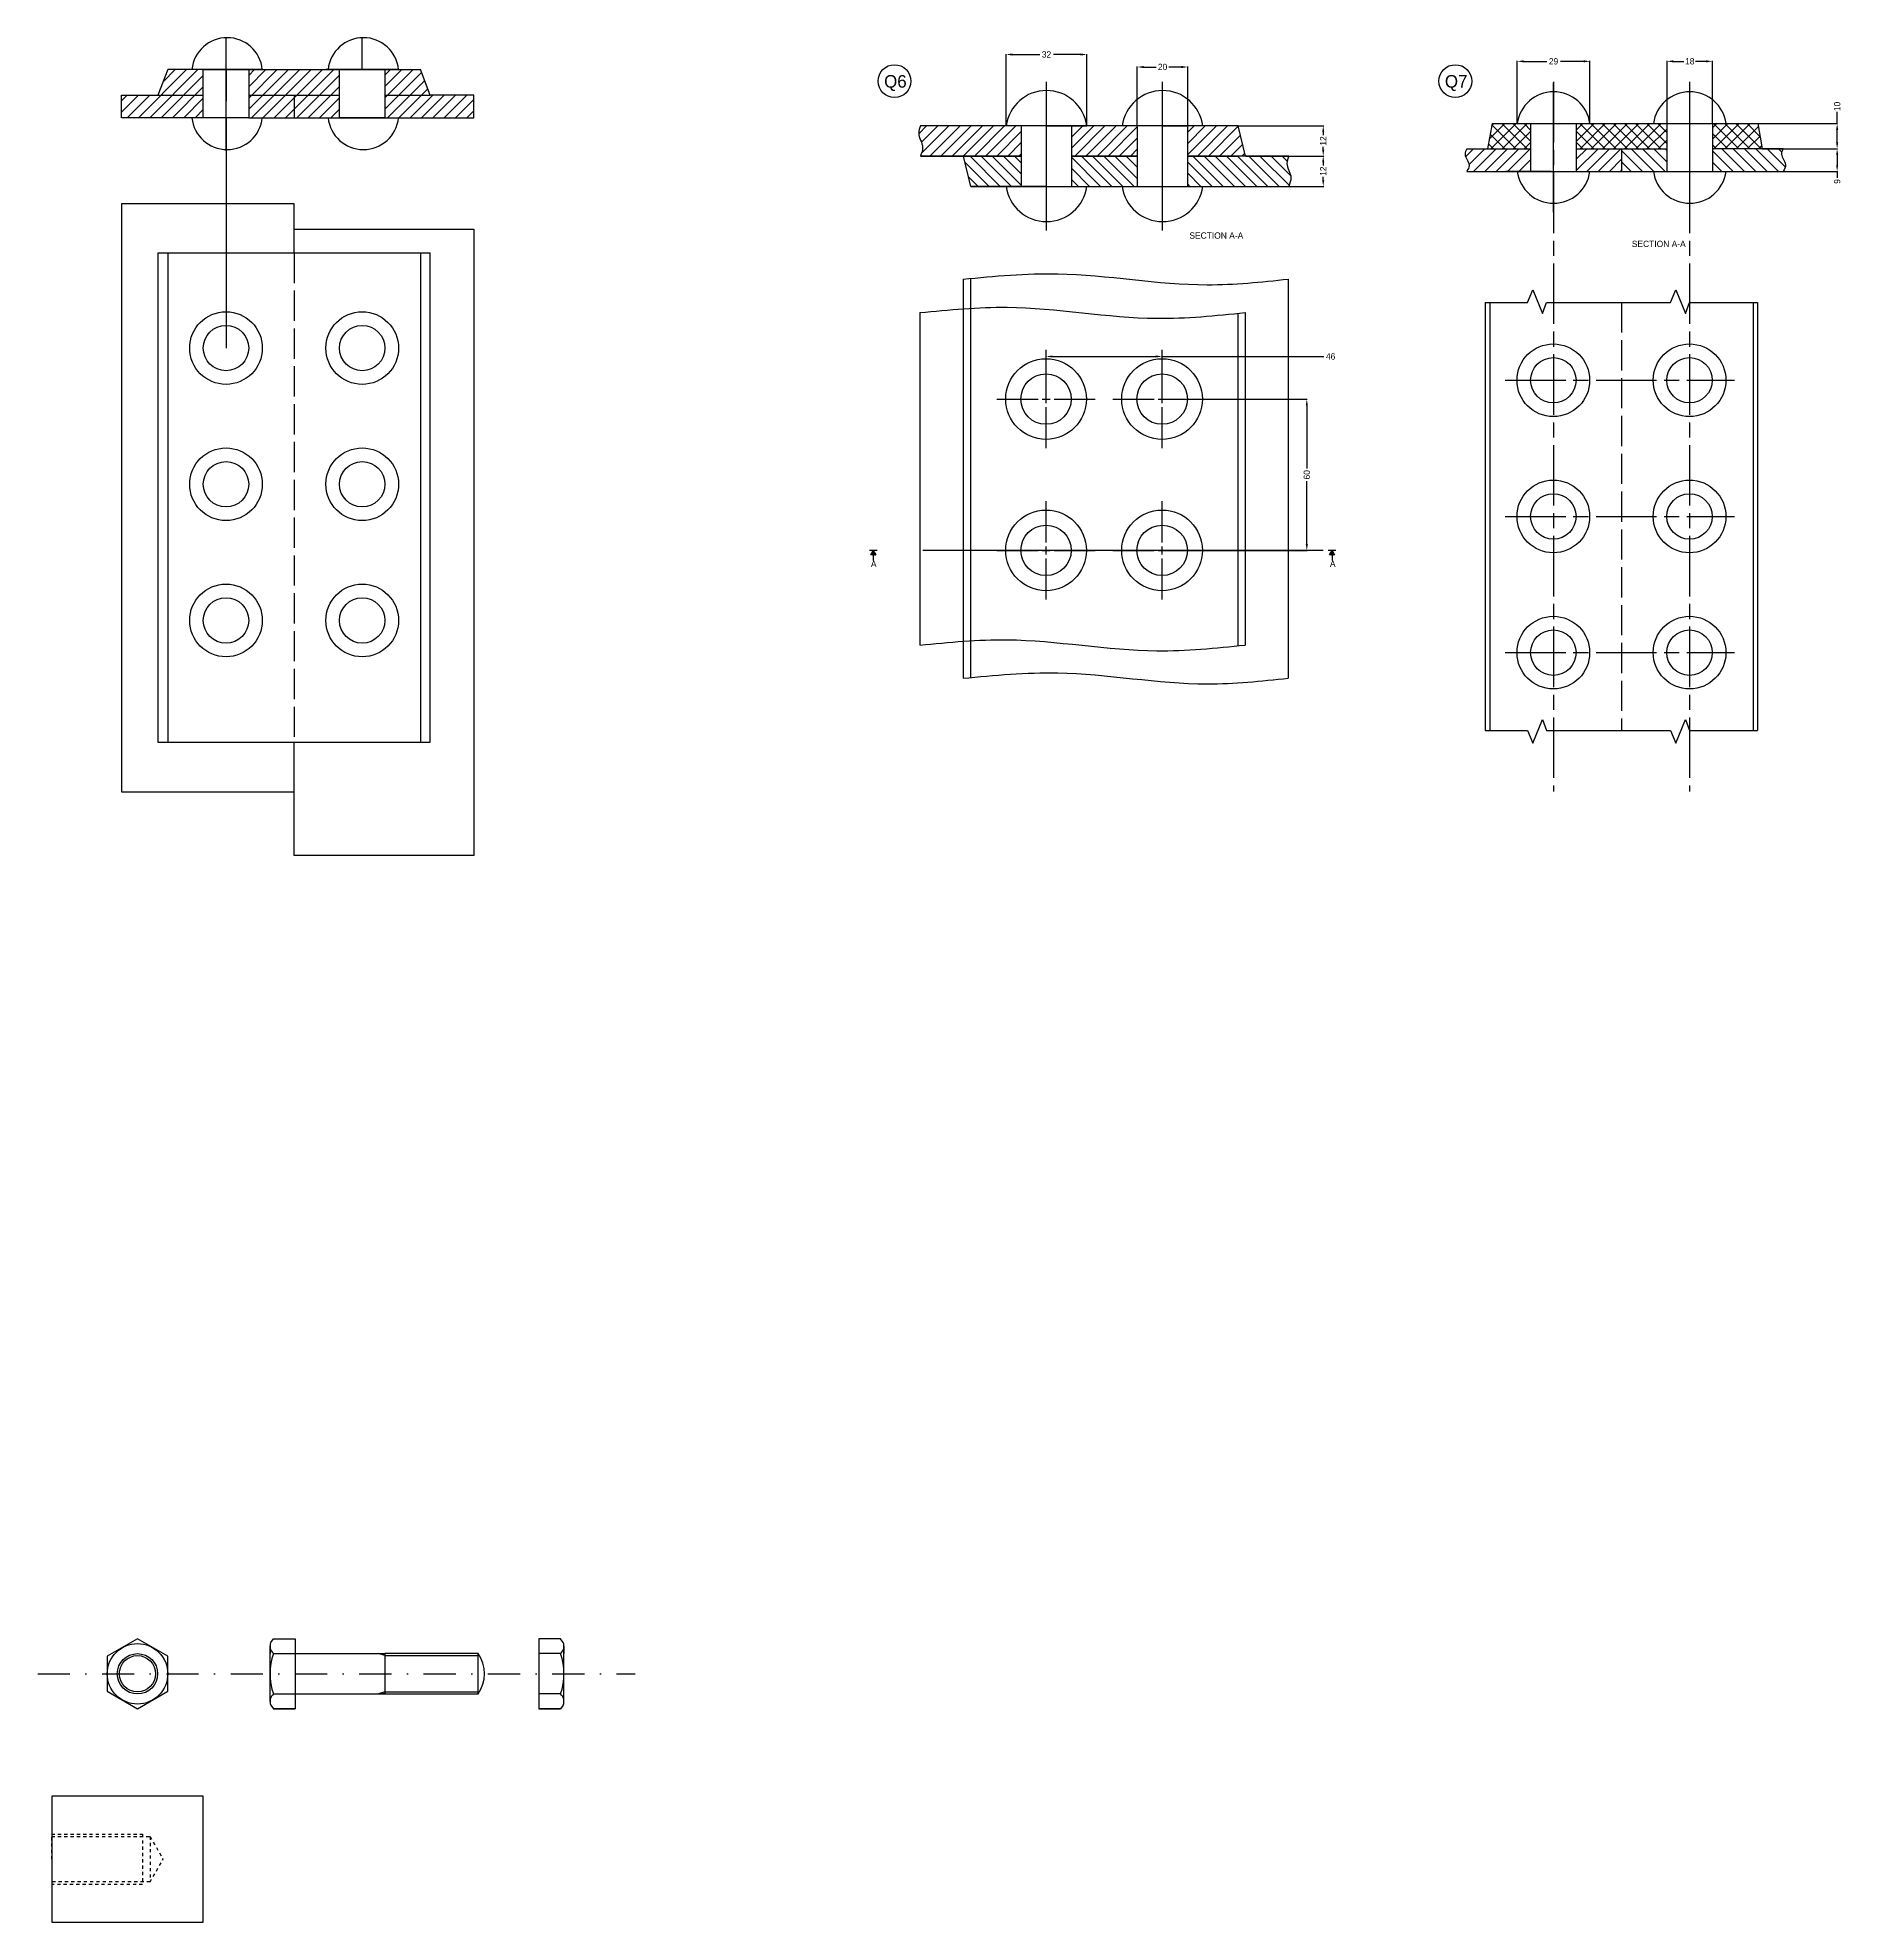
# Model space of a CAD drawing. Header units: millimetres. Extents: x -2626 to 3046, y -440 to 1628.
# Drawn here: x 241 to 956, y 91 to 838 of the extents above; entities that cross this region are included whole.
import ezdxf

# ---------------------------------------------------------------- set-up
doc = ezdxf.new("R2010")
doc.units = ezdxf.units.MM
for name, pattern in [('ACAD_ISO02W100', [15, 12, -3]), ('ACAD_ISO08W100', [36, 24, -3, 6, -3]), ('CENTER', [50.8, 31.75, -6.35, 6.35, -6.35]), ('DASHDOT', [25.4, 12.7, -6.35, 0, -6.35]), ('JIS_02_1.2', [2.5, 1.25, -1.25])]:
    doc.linetypes.add(name, pattern=pattern)
doc.dimstyles.get("Standard").update_dxf_attribs({"dimtxt": 2.5, "dimasz": 2.5, "dimexe": 0.18, "dimexo": 0.0625, "dimtad": 0, "dimdec": 0, "dimzin": 0, "dimdsep": 46, "dimtxsty": 'Standard', "dimcen": 2.5, "dimclrd": 3, "dimclre": 3, "dimclrt": 4, "dimadec": 0, "dimazin": 0, "dimtfac": 1, "dimtdec": 0, "dimtofl": 0, "dimtmove": 0, "dimatfit": 3, "dimfxl": 1, "dimtolj": 1, "dimtzin": 0, "dimarcsym": 0})

# ---------------------------------------------------------------- blocks, each defined once
blk = doc.blocks.new('*U133')
at = {"color": 0, "linetype": 'CENTER', "ltscale": 5, "transparency": 16777216}
blk.add_line((0, -25.6), (0, 25.6), dxfattribs=at)
blk = doc.blocks.new('*U134')
at = {"color": 0, "linetype": 'CENTER', "ltscale": 5, "transparency": 16777216}
blk.add_line((0, -25.6), (0, 25.6), dxfattribs=at)
blk = doc.blocks.new('*U135')
at = {"color": 0, "linetype": 'CENTER', "ltscale": 5, "transparency": 16777216}
for p, q in [((0, 3.2), (0, 19.5)), ((-19.5, 0), (-3.2, 0)), ((3.2, 0), (19.5, 0)), ((0, -19.5), (0, -3.2))]:
    blk.add_line(p, q, dxfattribs=at)
at = {"color": 0, "linetype": 'Continuous', "ltscale": 5, "transparency": 16777216}
for p, q in [((-1.6, 0), (1.6, 0)), ((0, -1.6), (0, 1.6))]:
    blk.add_line(p, q, dxfattribs=at)
blk = doc.blocks.new('*U136')
at = {"color": 0, "linetype": 'CENTER', "ltscale": 5, "transparency": 16777216}
for p, q in [((0, 3.2), (0, 19.5)), ((-19.5, 0), (-3.2, 0)), ((3.2, 0), (19.5, 0)), ((0, -19.5), (0, -3.2))]:
    blk.add_line(p, q, dxfattribs=at)
at = {"color": 0, "linetype": 'Continuous', "ltscale": 5, "transparency": 16777216}
for p, q in [((-1.6, 0), (1.6, 0)), ((0, -1.6), (0, 1.6))]:
    blk.add_line(p, q, dxfattribs=at)
blk = doc.blocks.new('*U137')
at = {"color": 0, "linetype": 'CENTER', "ltscale": 5, "transparency": 16777216}
for p, q in [((0, 3.2), (0, 19.5)), ((-19.5, 0), (-3.2, 0)), ((3.2, 0), (19.5, 0)), ((0, -19.5), (0, -3.2))]:
    blk.add_line(p, q, dxfattribs=at)
at = {"color": 0, "linetype": 'Continuous', "ltscale": 5, "transparency": 16777216}
for p, q in [((-1.6, 0), (1.6, 0)), ((0, -1.6), (0, 1.6))]:
    blk.add_line(p, q, dxfattribs=at)
blk = doc.blocks.new('*U138')
at = {"color": 0, "linetype": 'CENTER', "ltscale": 5, "transparency": 16777216}
for p, q in [((0, 3.2), (0, 19.5)), ((-19.5, 0), (-3.2, 0)), ((3.2, 0), (19.5, 0)), ((0, -19.5), (0, -3.2))]:
    blk.add_line(p, q, dxfattribs=at)
at = {"color": 0, "linetype": 'Continuous', "ltscale": 5, "transparency": 16777216}
for p, q in [((-1.6, 0), (1.6, 0)), ((0, -1.6), (0, 1.6))]:
    blk.add_line(p, q, dxfattribs=at)
blk = doc.blocks.new('*U139')
at = {"color": 0, "linetype": 'CENTER', "ltscale": 5, "transparency": 16777216}
blk.add_line((0, -29.5), (0, 29.5), dxfattribs=at)
blk = doc.blocks.new('*U140')
at = {"color": 0, "linetype": 'CENTER', "ltscale": 5, "transparency": 16777216}
blk.add_line((0, -29.5), (0, 29.5), dxfattribs=at)
blk = doc.blocks.new('*D147')
at = {"color": 3, "lineweight": -2, "transparency": 16777216}
for p, q in [((954.63, 804.22), (954.63, 808.94)), ((923.27, 804.22), (954.81, 804.22)), ((954.63, 796.72), (954.63, 801.72)), ((925.03, 794.22), (954.81, 794.22))]:
    blk.add_line(p, q, dxfattribs=at)
at = {"color": 3, "transparency": 16777216}
for points in [[(954.21, 801.72), (955.05, 801.72), (954.63, 804.22)], [(954.21, 796.72), (955.05, 796.72), (954.63, 794.22)]]:
    blk.add_solid(points, dxfattribs=at)
at = {"layer": 'Defpoints', "color": 0, "transparency": 16777216}
for p in [(923.2, 804.22), (924.97, 794.22), (954.63, 794.22)]:
    blk.add_point(p, dxfattribs=at)
at = {"color": 4, "transparency": 16777216, "insert": (954.63, 811.02), "char_height": 2.5, "attachment_point": 5, "rotation": 90}
blk.add_mtext('\\A1;10', dxfattribs=at)
blk = doc.blocks.new('*D148')
at = {"color": 3, "lineweight": -2, "transparency": 16777216}
for p, q in [((927.03, 794.22), (954.81, 794.22)), ((928.17, 785.22), (954.81, 785.22)), ((954.63, 791.72), (954.63, 787.72)), ((954.63, 785.22), (954.63, 782.72))]:
    blk.add_line(p, q, dxfattribs=at)
at = {"color": 3, "transparency": 16777216}
for points in [[(954.21, 791.72), (955.05, 791.72), (954.63, 794.22)], [(954.21, 787.72), (955.05, 787.72), (954.63, 785.22)]]:
    blk.add_solid(points, dxfattribs=at)
at = {"layer": 'Defpoints', "color": 0, "transparency": 16777216}
for p in [(926.96, 794.22), (928.11, 785.22), (954.63, 785.22)]:
    blk.add_point(p, dxfattribs=at)
at = {"color": 4, "transparency": 16777216, "insert": (954.63, 781.26), "char_height": 2.5, "attachment_point": 5, "rotation": 90}
blk.add_mtext('\\A1;9', dxfattribs=at)
blk = doc.blocks.new('*D149')
at = {"color": 3, "lineweight": -2, "transparency": 16777216}
for p, q in [((827.8, 804.28), (827.8, 829.08)), ((830.3, 828.9), (839.49, 828.9)), ((854.1, 828.9), (844.91, 828.9)), ((856.6, 804.28), (856.6, 829.08))]:
    blk.add_line(p, q, dxfattribs=at)
at = {"color": 3, "transparency": 16777216}
for points in [[(830.3, 829.32), (830.3, 828.48), (827.8, 828.9)], [(854.1, 829.32), (854.1, 828.48), (856.6, 828.9)]]:
    blk.add_solid(points, dxfattribs=at)
at = {"layer": 'Defpoints', "color": 0, "transparency": 16777216}
for p in [(856.6, 828.9), (827.8, 804.22), (856.6, 804.22)]:
    blk.add_point(p, dxfattribs=at)
at = {"color": 4, "transparency": 16777216, "insert": (842.2, 828.9), "char_height": 2.5, "attachment_point": 5}
blk.add_mtext('\\A1;29', dxfattribs=at)
blk = doc.blocks.new('*D150')
at = {"color": 3, "lineweight": -2, "transparency": 16777216}
for p, q in [((887.2, 804.28), (887.2, 829.08)), ((889.7, 828.9), (893.91, 828.9)), ((902.7, 828.9), (898.49, 828.9)), ((905.2, 804.28), (905.2, 829.08))]:
    blk.add_line(p, q, dxfattribs=at)
at = {"color": 3, "transparency": 16777216}
for points in [[(889.7, 829.32), (889.7, 828.48), (887.2, 828.9)], [(902.7, 829.32), (902.7, 828.48), (905.2, 828.9)]]:
    blk.add_solid(points, dxfattribs=at)
at = {"layer": 'Defpoints', "color": 0, "transparency": 16777216}
for p in [(905.2, 828.9), (887.2, 804.22), (905.2, 804.22)]:
    blk.add_point(p, dxfattribs=at)
at = {"color": 4, "transparency": 16777216, "insert": (896.2, 828.9), "char_height": 2.5, "attachment_point": 5}
blk.add_mtext('\\A1;18', dxfattribs=at)
blk = doc.blocks.new('*D141')
at = {"color": 3, "lineweight": -2, "transparency": 16777216}
for p, q in [((641.03, 695.04), (641.03, 712.06)), ((643.53, 711.88), (684.53, 711.88)), ((687.03, 695.04), (687.03, 712.06)), ((687.03, 711.88), (751.12, 711.88))]:
    blk.add_line(p, q, dxfattribs=at)
at = {"color": 3, "transparency": 16777216}
for points in [[(643.53, 712.29), (643.53, 711.46), (641.03, 711.88)], [(684.53, 712.29), (684.53, 711.46), (687.03, 711.88)]]:
    blk.add_solid(points, dxfattribs=at)
at = {"layer": 'Defpoints', "color": 0, "transparency": 16777216}
for p in [(687.03, 711.88), (641.03, 694.97), (687.03, 694.97)]:
    blk.add_point(p, dxfattribs=at)
at = {"transparency": 16777216, "insert": (753.82, 711.88), "char_height": 2.5, "attachment_point": 5}
blk.add_mtext('\\A1;46', dxfattribs=at)
blk = doc.blocks.new('*D142')
at = {"color": 3, "lineweight": -2, "transparency": 16777216}
for p, q in [((687.09, 694.97), (744.56, 694.97)), ((744.38, 692.47), (744.38, 667.47)), ((744.38, 637.47), (744.38, 662.47)), ((687.09, 634.97), (744.56, 634.97))]:
    blk.add_line(p, q, dxfattribs=at)
at = {"color": 3, "transparency": 16777216}
for points in [[(743.97, 692.47), (744.8, 692.47), (744.38, 694.97)], [(743.97, 637.47), (744.8, 637.47), (744.38, 634.97)]]:
    blk.add_solid(points, dxfattribs=at)
at = {"layer": 'Defpoints', "color": 0, "transparency": 16777216}
for p in [(687.03, 694.97), (687.03, 634.97), (744.38, 634.97)]:
    blk.add_point(p, dxfattribs=at)
at = {"transparency": 16777216, "insert": (744.38, 664.97), "char_height": 2.5, "attachment_point": 5, "rotation": 90}
blk.add_mtext('\\A1;60', dxfattribs=at)
blk = doc.blocks.new('*D143')
at = {"color": 3, "lineweight": -2, "transparency": 16777216}
for p, q in [((717.26, 803.33), (751.08, 803.33)), ((750.9, 800.83), (750.9, 799.62)), ((750.9, 793.83), (750.9, 795.04)), ((720.18, 791.33), (751.08, 791.33))]:
    blk.add_line(p, q, dxfattribs=at)
at = {"color": 3, "transparency": 16777216}
for points in [[(750.48, 800.83), (751.31, 800.83), (750.9, 803.33)], [(750.48, 793.83), (751.31, 793.83), (750.9, 791.33)]]:
    blk.add_solid(points, dxfattribs=at)
at = {"layer": 'Defpoints', "color": 0, "transparency": 16777216}
for p in [(717.2, 803.33), (720.12, 791.33), (750.9, 791.33)]:
    blk.add_point(p, dxfattribs=at)
at = {"color": 4, "transparency": 16777216, "insert": (750.9, 797.33), "char_height": 2.5, "attachment_point": 5, "rotation": 90}
blk.add_mtext('\\A1;12', dxfattribs=at)
blk = doc.blocks.new('*D144')
at = {"color": 3, "lineweight": -2, "transparency": 16777216}
for p, q in [((735.63, 791.33), (751.08, 791.33)), ((750.9, 788.83), (750.9, 787.62)), ((735.63, 779.33), (751.08, 779.33)), ((750.9, 781.83), (750.9, 783.04))]:
    blk.add_line(p, q, dxfattribs=at)
at = {"color": 3, "transparency": 16777216}
for points in [[(750.48, 788.83), (751.31, 788.83), (750.9, 791.33)], [(750.48, 781.83), (751.31, 781.83), (750.9, 779.33)]]:
    blk.add_solid(points, dxfattribs=at)
at = {"layer": 'Defpoints', "color": 0, "transparency": 16777216}
for p in [(735.56, 791.33), (750.9, 791.33), (735.56, 779.33)]:
    blk.add_point(p, dxfattribs=at)
at = {"color": 4, "transparency": 16777216, "insert": (750.9, 785.33), "char_height": 2.5, "attachment_point": 5, "rotation": 90}
blk.add_mtext('\\A1;12', dxfattribs=at)
blk = doc.blocks.new('*D145')
at = {"color": 3, "lineweight": -2, "transparency": 16777216}
for p, q in [((625.2, 803.39), (625.2, 831.79)), ((627.7, 831.61), (638.49, 831.61)), ((654.7, 831.61), (643.91, 831.61)), ((657.2, 803.39), (657.2, 831.79))]:
    blk.add_line(p, q, dxfattribs=at)
at = {"color": 3, "transparency": 16777216}
for points in [[(627.7, 832.03), (627.7, 831.19), (625.2, 831.61)], [(654.7, 832.03), (654.7, 831.19), (657.2, 831.61)]]:
    blk.add_solid(points, dxfattribs=at)
at = {"layer": 'Defpoints', "color": 0, "transparency": 16777216}
for p in [(657.2, 831.61), (625.2, 803.33), (657.2, 803.33)]:
    blk.add_point(p, dxfattribs=at)
at = {"color": 4, "transparency": 16777216, "insert": (641.2, 831.61), "char_height": 2.5, "attachment_point": 5}
blk.add_mtext('\\A1;32', dxfattribs=at)
blk = doc.blocks.new('*D146')
at = {"color": 3, "lineweight": -2, "transparency": 16777216}
for p, q in [((677.2, 803.39), (677.2, 826.83)), ((679.7, 826.65), (684.7, 826.65)), ((694.7, 826.65), (689.7, 826.65)), ((697.2, 803.39), (697.2, 826.83))]:
    blk.add_line(p, q, dxfattribs=at)
at = {"color": 3, "transparency": 16777216}
for points in [[(679.7, 827.07), (679.7, 826.23), (677.2, 826.65)], [(694.7, 827.07), (694.7, 826.23), (697.2, 826.65)]]:
    blk.add_solid(points, dxfattribs=at)
at = {"layer": 'Defpoints', "color": 0, "transparency": 16777216}
for p in [(697.2, 826.65), (677.2, 803.33), (697.2, 803.33)]:
    blk.add_point(p, dxfattribs=at)
at = {"color": 4, "transparency": 16777216, "insert": (687.2, 826.65), "char_height": 2.5, "attachment_point": 5}
blk.add_mtext('\\A1;20', dxfattribs=at)

msp = doc.modelspace()

# ---------------------------------------------------------------- hatches: boundary and pattern name
at = {"linetype": 'ACAD_ISO02W100'}
h = msp.add_hatch(dxfattribs=at)
h.set_pattern_fill('ANSI31', color=256)
h.paths.add_polyline_path([(360.934, 825.667), (342.934, 825.667), (324.934, 825.667), (324.934, 815.542), (360.934, 815.542)])
h.paths.add_polyline_path([(392.979, 825.667), (378.934, 825.667), (378.934, 815.542), (396.934, 815.542)])
h.paths.add_polyline_path([(414.116, 815.542), (396.934, 815.542), (378.934, 815.542), (378.934, 806.542), (414.116, 806.542)])
h.paths.add_polyline_path([(360.934, 815.542), (342.934, 815.542), (342.934, 806.542), (360.934, 806.542)])
h.paths.add_polyline_path([(342.934, 815.542), (324.934, 815.542), (324.934, 806.542), (342.934, 806.542)])
h.paths.add_polyline_path([(306.934, 815.542), (288.934, 815.542), (274.467, 815.542), (274.467, 806.542), (306.934, 806.542)])
h.paths.add_polyline_path([(306.934, 825.667), (301.534, 825.667), (292.884, 825.667), (288.934, 815.542), (306.934, 815.542)])
at = {"ltscale": 25}
h = msp.add_hatch(dxfattribs=at)
h.set_pattern_fill('ANSI31', color=3, scale=25)
h.set_pattern_definition([(45, (-537.3047, 43.5813), (-2.209709, 2.209709), [])])
h.paths.add_polyline_path([(651.199, 803.327), (651.199, 791.327), (677.199, 791.327), (677.199, 803.327)])
edge = h.paths.add_edge_path()
edge.add_spline(control_points=[(591.199, 803.327), (590.853, 802.365), (589.821, 799.502), (592.928, 795.55), (591.677, 792.493), (591.199, 791.327)], knot_values=[0, 0, 0, 0, 2.9553653, 8.8039355, 12.4110418, 12.4110418, 12.4110418, 12.4110418], degree=3, periodic=0)
edge.add_line((591.199, 791.327), (611.199, 791.327))
edge.add_line((611.199, 791.327), (631.199, 791.327))
edge.add_line((631.199, 791.327), (631.199, 803.327))
edge.add_line((631.199, 803.327), (591.199, 803.327))
h.paths.add_polyline_path([(697.199, 791.327), (720.12, 791.327), (717.199, 803.327), (697.199, 803.327)])
h = msp.add_hatch()
h.set_pattern_fill('ANSI31', color=3, scale=25)
h.set_pattern_definition([(45, (-589.6977, 50.0813), (-2.2097087, 2.2097087), [])])
h.paths.add_polyline_path([(869.203, 804.222), (851.203, 804.222), (851.203, 794.222), (887.203, 794.222), (887.203, 804.222)])
h.paths.add_polyline_path([(924.966, 794.222), (923.203, 804.222), (905.203, 804.222), (905.203, 794.222)])
h.paths.add_polyline_path([(817.803, 804.222), (816.04, 794.222), (833.203, 794.222), (833.203, 804.222), (832.203, 804.222)])
h = msp.add_hatch()
h.set_pattern_fill('ANSI31', color=3, scale=25, angle=90)
h.set_pattern_definition([(135, (-589.6977, 50.0813), (-2.2097087, -2.2097087), [])])
h.paths.add_polyline_path([(887.203, 794.222), (887.203, 804.222), (869.203, 804.222), (851.203, 804.222), (851.203, 794.222)])
h.paths.add_polyline_path([(817.803, 804.222), (816.04, 794.222), (833.203, 794.222), (833.203, 804.222), (832.203, 804.222)])
h.paths.add_polyline_path([(924.966, 794.222), (923.203, 804.222), (905.203, 804.222), (905.203, 794.222)])
h = msp.add_hatch()
h.set_pattern_fill('ANSI31', color=0)
h.set_pattern_definition([(45, (666.6146, 89.0922), (-2.245064, 2.245064), [])])
h.paths.add_polyline_path([(851.203, 794.222), (851.203, 785.222), (869.203, 785.222), (869.203, 794.222)])
edge = h.paths.add_edge_path()
edge.add_spline(control_points=[(807.803, 794.222), (807.467, 793.51), (806.415, 791.279), (809.554, 788.279), (808.254, 786.009), (807.803, 785.222)], knot_values=[0, 0, 0, 0, 2.2342891, 7.0021964, 9.5361636, 9.5361636, 9.5361636, 9.5361636], degree=3, periodic=0)
edge.add_line((807.803, 785.222), (833.203, 785.222))
edge.add_line((833.203, 785.222), (833.203, 794.222))
edge.add_line((833.203, 794.222), (807.803, 794.222))
h = msp.add_hatch()
h.set_pattern_fill('ANSI31', color=3, angle=90)
h.set_pattern_definition([(135, (666.6146, 89.0922), (-2.245064, -2.245064), [])])
h.paths.add_polyline_path([(887.203, 785.222), (887.203, 794.222), (869.203, 794.222), (869.203, 785.222)])
edge = h.paths.add_edge_path()
edge.add_spline(control_points=[(933.203, 785.222), (933.719, 786.13), (935.037, 788.45), (931.831, 791.372), (932.861, 793.513), (933.203, 794.222)], knot_values=[0, 0, 0, 0, 2.8805782, 7.3592036, 9.5783307, 9.5783307, 9.5783307, 9.5783307], degree=3, periodic=0)
edge.add_line((933.203, 794.222), (905.203, 794.222))
edge.add_line((905.203, 794.222), (905.203, 785.222))
edge.add_line((905.203, 785.222), (933.203, 785.222))
h = msp.add_hatch()
h.set_pattern_fill('ANSI31', color=3, scale=25, angle=90)
h.set_pattern_definition([(135, (-537.3047, 43.5813), (-2.209709, -2.209709), [])])
h.paths.add_polyline_path([(651.199, 791.327), (651.199, 779.327), (677.199, 779.327), (677.199, 791.327)])
edge = h.paths.add_edge_path()
edge.add_line((697.199, 791.327), (697.199, 779.327))
edge.add_line((697.199, 779.327), (737.199, 779.327))
edge.add_spline(control_points=[(737.199, 779.327), (737.677, 780.493), (738.928, 783.55), (735.821, 787.502), (736.853, 790.365), (737.199, 791.327)], knot_values=[0, 0, 0, 0, 3.6071063, 9.4556765, 12.4110418, 12.4110418, 12.4110418, 12.4110418], degree=3, periodic=0)
edge.add_line((737.199, 791.327), (697.199, 791.327))
h.paths.add_polyline_path([(611.199, 791.327), (608.279, 791.327), (611.199, 779.327), (631.199, 779.327), (631.199, 791.327)])
h = msp.add_hatch()
h.set_pattern_fill('ANSI31', color=256, scale=0.0001)
h.set_pattern_definition([(45, (561.06005855, 101.10176495), (-0.00022450640303, 0.00022450640303), [])])
h.paths.add_polyline_path([(572.508, 634.973), (571.508, 633.241), (573.508, 633.241)])
h = msp.add_hatch()
h.set_pattern_fill('ANSI31', color=0, scale=0.0001)
h.set_pattern_definition([(45, (742.95932725, 101.10176495), (-0.00022450640303, 0.00022450640303), [])])
h.paths.add_polyline_path([(754.407, 634.973), (753.407, 633.241), (755.407, 633.241)])

# ---------------------------------------------------------------- linework, layer by layer
for p, q in [((315.934, 825.667), (315.934, 838.267)), ((369.934, 825.667), (369.934, 838.267)), ((315.934, 793.388), (315.934, 832.301)), ((292.884, 825.667), (288.934, 815.542)), ((315.934, 825.667), (292.884, 825.667)), ((330.334, 825.667), (301.534, 825.667)), ((330.334, 825.667), (301.534, 825.667)), ((306.934, 815.542), (306.934, 825.667)), ((306.934, 825.667), (324.934, 825.667)), ((306.934, 825.667), (324.934, 825.667)), ((315.934, 825.667), (342.934, 825.667)), ((315.934, 825.667), (330.334, 825.667)), ((315.934, 825.667), (330.334, 825.667)), ((315.934, 825.667), (315.934, 813.067)), ((324.934, 825.667), (324.934, 815.542)), ((342.934, 825.667), (369.934, 825.667)), ((384.334, 825.667), (355.534, 825.667)), ((360.934, 815.542), (360.934, 825.667)), ((360.934, 825.667), (378.934, 825.667)), ((360.934, 825.667), (378.934, 825.667)), ((369.934, 825.667), (392.979, 825.667)), ((369.934, 825.667), (384.334, 825.667)), ((378.934, 825.667), (378.934, 815.542)), ((396.934, 815.542), (392.979, 825.667)), ((274.467, 806.542), (274.467, 815.542)), ((274.467, 815.542), (288.934, 815.542)), ((288.934, 815.542), (306.934, 815.542)), ((288.934, 815.542), (292.884, 815.542)), ((306.934, 806.542), (306.934, 815.542)), ((324.934, 815.542), (324.934, 806.542)), ((324.934, 815.542), (360.934, 815.542)), ((342.934, 815.542), (342.934, 806.542)), ((360.934, 806.542), (360.934, 815.542)), ((378.934, 815.542), (378.934, 806.542)), ((378.934, 815.542), (396.934, 815.542)), ((414.116, 815.542), (396.934, 815.542)), ((414.116, 806.542), (414.116, 815.542)), ((306.934, 806.542), (274.467, 806.542)), ((324.934, 806.542), (306.934, 806.542)), ((315.934, 806.542), (315.934, 715.209)), ((324.934, 806.542), (414.116, 806.542)), ((378.934, 806.542), (360.934, 806.542)), ((378.934, 806.542), (360.934, 806.542)), ((342.934, 772.363), (274.467, 772.363)), ((274.467, 772.363), (274.467, 539.31)), ((342.934, 752.997), (342.934, 772.363)), ((342.934, 762.309), (414.116, 762.309)), ((342.934, 752.997), (342.934, 762.309)), ((414.116, 762.309), (414.116, 514.06)), ((288.934, 752.997), (342.934, 752.997)), ((288.934, 752.997), (288.934, 558.984)), ((288.934, 752.997), (292.884, 752.997)), ((292.884, 752.997), (292.884, 558.984)), ((342.934, 752.997), (396.934, 752.997)), ((392.984, 752.997), (392.984, 558.984)), ((396.934, 558.984), (396.934, 752.997)), ((574.008, 634.973), (571.008, 634.973)), ((572.508, 633.241), (572.508, 630.973)), ((288.934, 558.984), (396.934, 558.984)), ((342.934, 539.31), (342.934, 558.984)), ((342.934, 514.06), (342.934, 558.984)), ((274.467, 539.31), (342.934, 539.31)), ((414.116, 514.06), (342.934, 514.06)), ((333.689, 201.951), (334.765, 203.407)), ((334.765, 203.407), (343.393, 203.407)), ((334.765, 203.407), (343.393, 203.407)), ((343.393, 203.407), (343.393, 175.694)), ((448.545, 203.407), (439.918, 203.407)), ((439.918, 203.407), (439.918, 175.694)), ((448.545, 203.407), (439.918, 203.407)), ((449.622, 201.951), (448.545, 203.407)), ((333.393, 178.622), (333.393, 200.479)), ((333.393, 200.479), (333.393, 197.551)), ((334.765, 197.551), (378.893, 197.551)), ((378.893, 196.751), (376.393, 197.551)), ((415.893, 197.551), (378.893, 197.551)), ((378.893, 197.551), (378.893, 181.551)), ((378.893, 196.751), (415.893, 196.751)), ((415.893, 181.551), (415.893, 197.551)), ((448.545, 197.551), (439.918, 197.551)), ((449.918, 178.622), (449.918, 200.479)), ((449.918, 200.479), (449.918, 197.551)), ((333.393, 178.622), (333.393, 181.551)), ((334.765, 181.551), (415.893, 181.551)), ((378.893, 182.351), (376.393, 181.551)), ((378.893, 181.551), (376.393, 181.551)), ((378.893, 182.351), (415.893, 182.351)), ((448.545, 181.551), (439.918, 181.551)), ((449.918, 178.622), (449.918, 181.551)), ((333.689, 177.151), (334.765, 175.694)), ((334.765, 175.694), (343.393, 175.694)), ((343.393, 175.694), (334.765, 175.694)), ((448.545, 175.694), (439.918, 175.694)), ((439.918, 175.694), (448.545, 175.694)), ((449.622, 177.151), (448.545, 175.694)), ((246.825, 141.006), (246.825, 91.006)), ((306.825, 141.006), (246.825, 141.006)), ((306.825, 91.006), (306.825, 141.006)), ((246.825, 91.006), (306.825, 91.006))]:
    msp.add_line(p, q)
at = {"color": 1, "linetype": 'ACAD_ISO08W100'}
for p, q in [((842.118, 820.756), (842.118, 539.394)), ((896.118, 820.756), (896.118, 539.394)), ((823.038, 702.443), (913.976, 702.443)), ((823.038, 648.443), (913.976, 648.443))]:
    msp.add_line(p, q, dxfattribs=at)
at = {"color": 0}
for p, q in [((687.199, 803.327), (641.199, 803.327)), ((717.199, 803.327), (687.199, 803.327)), ((720.12, 791.327), (717.199, 803.327)), ((817.803, 804.222), (816.04, 794.222)), ((817.803, 804.222), (832.203, 804.222)), ((832.203, 804.222), (869.203, 804.222)), ((833.203, 785.222), (833.203, 804.222)), ((851.203, 804.222), (851.203, 785.222)), ((869.203, 804.222), (896.203, 804.222)), ((887.203, 785.222), (887.203, 804.222)), ((896.203, 804.222), (923.203, 804.222)), ((905.203, 804.222), (905.203, 785.222)), ((923.203, 804.222), (924.966, 794.222)), ((807.803, 794.222), (833.203, 794.222)), ((851.203, 794.222), (887.203, 794.222)), ((869.203, 794.222), (869.203, 785.222)), ((933.203, 794.222), (905.203, 794.222)), ((611.199, 791.327), (591.199, 791.327)), ((807.803, 785.222), (933.203, 785.222)), ((608.109, 742.548), (608.109, 730.778)), ((611.029, 742.823), (611.085, 730.965)), ((737.029, 742.548), (737.029, 584.294)), ((591.029, 729.331), (591.029, 597.511)), ((608.109, 730.778), (608.109, 598.958)), ((611.078, 730.965), (611.029, 599.142)), ((717.029, 728.958), (717.029, 597.138)), ((719.95, 729.251), (719.95, 597.431)), ((755.907, 634.973), (752.907, 634.973)), ((754.407, 633.241), (754.407, 630.973)), ((608.109, 598.958), (608.109, 584.294)), ((611.029, 599.142), (611.029, 584.569))]:
    msp.add_line(p, q, dxfattribs=at)
at = {"color": 4}
for p, q in [((641.199, 803.327), (651.199, 803.327)), ((641.199, 803.327), (657.199, 803.327)), ((687.199, 803.327), (697.199, 803.327)), ((832.203, 804.222), (846.603, 804.222)), ((832.203, 804.222), (841.203, 804.222)), ((611.199, 779.327), (608.279, 791.327)), ((841.203, 785.222), (823.203, 785.222)), ((641.199, 779.327), (611.199, 779.327))]:
    msp.add_line(p, q, dxfattribs=at)
at = {"linetype": 'ACAD_ISO02W100'}
msp.add_line((342.934, 752.997), (342.934, 558.984), dxfattribs=at)
at = {"color": 0, "linetype": 'Continuous'}
for p, q in [((815.118, 733.32), (815.118, 563.566)), ((816.925, 733.32), (816.925, 563.566)), ((833.97, 738.34), (837.81, 728.943)), ((839.377, 733.32), (888.625, 733.32)), ((890.663, 738.34), (894.502, 728.943)), ((896.069, 733.32), (923.118, 733.32)), ((921.311, 733.32), (921.311, 563.566)), ((923.118, 733.32), (923.118, 563.566)), ((890.663, 558.546), (894.502, 567.943)), ((815.118, 563.566), (831.933, 563.566)), ((831.933, 563.566), (833.97, 558.546)), ((839.377, 563.566), (888.625, 563.566)), ((896.069, 563.566), (923.118, 563.566))]:
    msp.add_line(p, q, dxfattribs=at)
at = {"color": 4, "linetype": 'Continuous'}
for p, q in [((815.118, 733.32), (831.933, 733.32)), ((831.933, 733.32), (833.97, 738.34)), ((837.81, 728.943), (839.377, 733.32)), ((888.625, 733.32), (890.663, 738.34)), ((894.502, 728.943), (896.069, 733.32)), ((833.97, 558.546), (837.81, 567.943)), ((837.81, 567.943), (839.377, 563.566)), ((894.502, 567.943), (896.069, 563.566)), ((888.625, 563.566), (890.663, 558.546))]:
    msp.add_line(p, q, dxfattribs=at)
at = {"color": 3, "linetype": 'ACAD_ISO02W100'}
msp.add_line((869.118, 733.32), (869.118, 563.566), dxfattribs=at)
at = {"color": 6}
for p, q in [((571.508, 633.241), (572.508, 634.973)), ((573.508, 633.241), (571.508, 633.241)), ((572.508, 634.973), (573.508, 633.241)), ((753.407, 633.241), (754.407, 634.973)), ((755.407, 633.241), (753.407, 633.241)), ((754.407, 634.973), (755.407, 633.241))]:
    msp.add_line(p, q, dxfattribs=at)
at = {"color": 1, "linetype": 'CENTER', "ltscale": 5}
msp.add_line((750.879, 634.973), (574.008, 634.973), dxfattribs=at)
at = {"color": 4, "linetype": 'ACAD_ISO08W100'}
msp.add_line((823.038, 594.443), (913.976, 594.443), dxfattribs=at)
at = {"linetype": 'DASHDOT'}
msp.add_line((241.288, 189.551), (478.093, 189.551), dxfattribs=at)
at = {"linetype": 'JIS_02_1.2'}
for p, q in [((246.825, 116.006), (246.825, 126.006)), ((246.825, 126.006), (282.825, 126.006)), ((246.825, 116.006), (246.825, 125.006)), ((246.825, 125.006), (285.825, 125.006)), ((282.825, 126.006), (282.825, 106.006)), ((285.825, 125.006), (285.825, 107.006)), ((285.825, 125.006), (291.021, 116.006)), ((285.825, 107.006), (291.021, 116.006)), ((285.825, 107.006), (246.825, 107.006)), ((282.825, 106.006), (246.825, 106.006))]:
    msp.add_line(p, q, dxfattribs=at)
at = {"color": 4}
for points in [[(717.199, 803.327), (591.199, 803.327)], [(591.199, 791.327), (631.199, 791.327)], [(651.199, 791.327), (677.199, 791.327)], [(697.199, 791.327), (717.199, 791.327)]]:
    msp.add_lwpolyline(points, dxfattribs=at)
at = {"color": 0}
for points in [[(651.199, 803.327), (631.199, 803.327), (631.199, 779.327), (651.199, 779.327)], [(697.199, 803.327), (677.199, 803.327), (677.199, 779.327), (697.199, 779.327)]]:
    msp.add_lwpolyline(points, close=True, dxfattribs=at)
for points in [[(631.199, 791.327), (611.199, 791.327)], [(677.199, 791.327), (651.199, 791.327)], [(737.199, 791.327), (697.199, 791.327)], [(611.199, 779.327), (737.199, 779.327)]]:
    msp.add_lwpolyline(points, dxfattribs=at)
msp.add_lwpolyline([(292.844, 196.479), (280.844, 203.407), (268.844, 196.479), (268.844, 182.622), (280.844, 175.694), (292.844, 182.622)], close=True)
for centre, radius in [((580.961, 821.067), 6.5), ((803.261, 821.067), 6.5), ((641.029, 694.973), 16), ((687.029, 694.973), 16), ((842.118, 702.443), 14.4), ((842.118, 702.443), 9), ((896.118, 702.443), 14.4), ((896.118, 702.443), 9), ((641.029, 694.973), 10), ((687.029, 694.973), 10), ((842.118, 648.443), 14.4), ((896.118, 648.443), 14.4), ((641.029, 634.973), 16), ((687.029, 634.973), 16), ((842.118, 648.443), 9), ((896.118, 648.443), 9), ((641.029, 634.973), 10), ((687.029, 634.973), 10), ((842.118, 594.443), 14.4), ((896.118, 594.443), 14.4), ((842.118, 594.443), 9), ((896.118, 594.443), 9)]:
    msp.add_circle(centre, radius, dxfattribs=at)
for centre, radius in [((315.934, 715.209), 14.4), ((369.934, 715.209), 14.4), ((315.934, 715.209), 9), ((369.934, 715.209), 9), ((315.934, 661.209), 14.4), ((369.934, 661.209), 14.4), ((315.934, 661.209), 9), ((369.934, 661.209), 9), ((315.934, 607.209), 14.4), ((369.934, 607.209), 14.4), ((315.934, 607.209), 9), ((369.934, 607.209), 9), ((280.844, 189.551), 12), ((280.844, 189.551), 8), ((280.844, 189.551), 7.2)]:
    msp.add_circle(centre, radius)
for centre, radius, start, end in [((316.384, 824.252), 14.022, 5.789009, 174.210991), ((370.384, 824.252), 14.022, 5.789009, 174.210991), ((316.384, 807.956), 14.022, 185.789009, 354.210991), ((370.384, 807.956), 14.022, 185.789009, 354.210991), ((337.203, 200.479), 3.81, 157.272587, 230.229276), ((446.108, 200.479), 3.81, 309.770724, 22.727413), ((357.393, 189.551), 24, 160.528779, 199.471221), ((404.343, 189.551), 14.05, 325.291951, 34.708049), ((425.918, 189.551), 24, 340.528779, 19.471221), ((337.203, 178.622), 3.81, 129.770724, 202.727413), ((446.108, 178.622), 3.81, 337.272587, 50.229276)]:
    msp.add_arc(centre, radius, start, end)
for centre, radius, start, end in [((641.199, 801.184), 16.143, 7.62815, 172.37185), ((687.199, 801.184), 16.143, 7.62815, 172.37185), ((842.203, 802.293), 14.529, 7.62815, 172.37185), ((896.203, 802.293), 14.529, 7.62815, 172.37185), ((842.203, 787.15), 14.529, 187.62815, 352.37185), ((641.199, 781.47), 16.143, 187.62815, 352.37185), ((687.199, 781.47), 16.143, 187.62815, 352.37185)]:
    msp.add_arc(centre, radius, start, end, dxfattribs=at)
at = {"color": 4}
msp.add_arc((896.203, 787.15), 14.529, 187.62815, 352.37185, dxfattribs=at)
at = {"color": 0}
for points in [[(591.199, 803.327), (590.524, 800.45), (592.105, 794.818), (591.199, 791.327)], [(933.203, 794.222), (932.538, 792.105), (934.171, 787.935), (933.203, 785.222)], [(737.199, 791.327), (736.524, 788.45), (738.105, 782.818), (737.199, 779.327)], [(608.109, 742.548), (645.627, 744.67), (704.912, 740.318), (737.029, 742.548)], [(591.029, 729.251), (625.627, 731.373), (684.912, 727.021), (719.95, 729.251)], [(591.029, 597.431), (625.627, 599.553), (684.912, 595.201), (719.95, 597.431)]]:
    msp.add_spline(points, degree=3, dxfattribs=at)
at = {"color": 4}
msp.add_spline([(807.803, 794.222), (807.138, 792.089), (808.71, 787.588), (807.803, 785.222)], degree=3, dxfattribs=at)
at = {"color": 0}
msp.add_open_spline([(608.109, 584.294), (620.618, 585.475), (652.915, 588.524), (695.845, 579.967), (726.322, 583.169), (737.029, 584.294)], degree=3, knots=[0, 0, 0, 0, 37.5778999, 97.0226179, 129.2173328, 129.2173328, 129.2173328, 129.2173328], dxfattribs=at)

# ---------------------------------------------------------------- block references
at = {"color": 1, "linetype": 'CENTER', "ltscale": 5}
for name, p in [('*U139', (641.199, 791.327)), ('*U140', (687.199, 791.327)), ('*U133', (842.203, 794.722)), ('*U134', (896.203, 794.722)), ('*U135', (641.029, 694.973)), ('*U136', (687.029, 694.973)), ('*U138', (641.029, 634.973)), ('*U137', (687.029, 634.973))]:
    msp.add_blockref(name, p, dxfattribs=at)

# ---------------------------------------------------------------- texts
for s, p in [('SECTION A-A', (697.84, 758.57)), ('SECTION A-A', (873.239, 755.26)), ('A', (571.585, 628.383)), ('A', (753.556, 628.438))]:
    msp.add_text(s, height=2.5).set_placement(p)
at = {"color": 0, "char_height": 5, "attachment_point": 1}
for s, insert in [('Q6', (576.839, 823.459)), ('Q7', (799.139, 823.459))]:
    msp.add_mtext_dynamic_manual_height_columns(s, width=7.69771, gutter_width=1, heights=[0.219], dxfattribs=dict(at, insert=insert))

# ---------------------------------------------------------------- dimensions: what is measured, and where the dimension line sits
at = {"color": 4}
for base, p1, p2, picture, middle in [((657.199, 831.611), (625.199, 803.327), (657.199, 803.327), '*D145', (641.199, 831.611)), ((856.603, 828.901), (827.803, 804.222), (856.603, 804.222), '*D149', (842.203, 828.901)), ((905.203, 828.901), (887.203, 804.222), (905.203, 804.222), '*D150', (896.203, 828.901)), ((697.199, 826.65), (677.199, 803.327), (697.199, 803.327), '*D146', (687.199, 826.65))]:
    dim = msp.add_linear_dim(base=base, p1=p1, p2=p2, dimstyle='Standard', dxfattribs=at)
    dim.commit()
    dim.dimension.update_dxf_attribs({"geometry": picture, "text_midpoint": middle})
dim = msp.add_linear_dim(base=(954.631, 794.222), p1=(923.203, 804.222), p2=(924.966, 794.222), angle=90, dimstyle='Standard', dxfattribs=at)
dim.commit()
dim.dimension.update_dxf_attribs({"geometry": '*D147', "text_midpoint": (954.631, 811.019), "dimtype": 160})
for base, p1, p2, picture, middle in [((750.896, 791.327), (717.199, 803.327), (720.12, 791.327), '*D143', (750.896, 797.327)), ((954.631, 785.222), (926.963, 794.222), (928.106, 785.222), '*D148', (954.631, 781.264)), ((750.896, 791.327), (735.563, 779.327), (735.563, 791.327), '*D144', (750.896, 785.327))]:
    dim = msp.add_linear_dim(base=base, p1=p1, p2=p2, angle=90, dimstyle='Standard', dxfattribs=at)
    dim.commit()
    dim.dimension.update_dxf_attribs({"geometry": picture, "text_midpoint": middle})
at = {"color": 3}
dim = msp.add_linear_dim(base=(687.029, 711.878), p1=(641.029, 694.973), p2=(687.029, 694.973), dimstyle='Standard', override={"dimclrt": 256}, dxfattribs=at)
dim.commit()
dim.dimension.update_dxf_attribs({"geometry": '*D141', "text_midpoint": (753.824, 711.878), "dimtype": 160})
dim = msp.add_linear_dim(base=(744.382, 634.973), p1=(687.029, 694.973), p2=(687.029, 634.973), angle=90, dimstyle='Standard', override={"dimclrt": 256}, dxfattribs=at)
dim.commit()
dim.dimension.update_dxf_attribs({"geometry": '*D142', "text_midpoint": (744.382, 664.973)})

doc.saveas('drawing.dxf')
